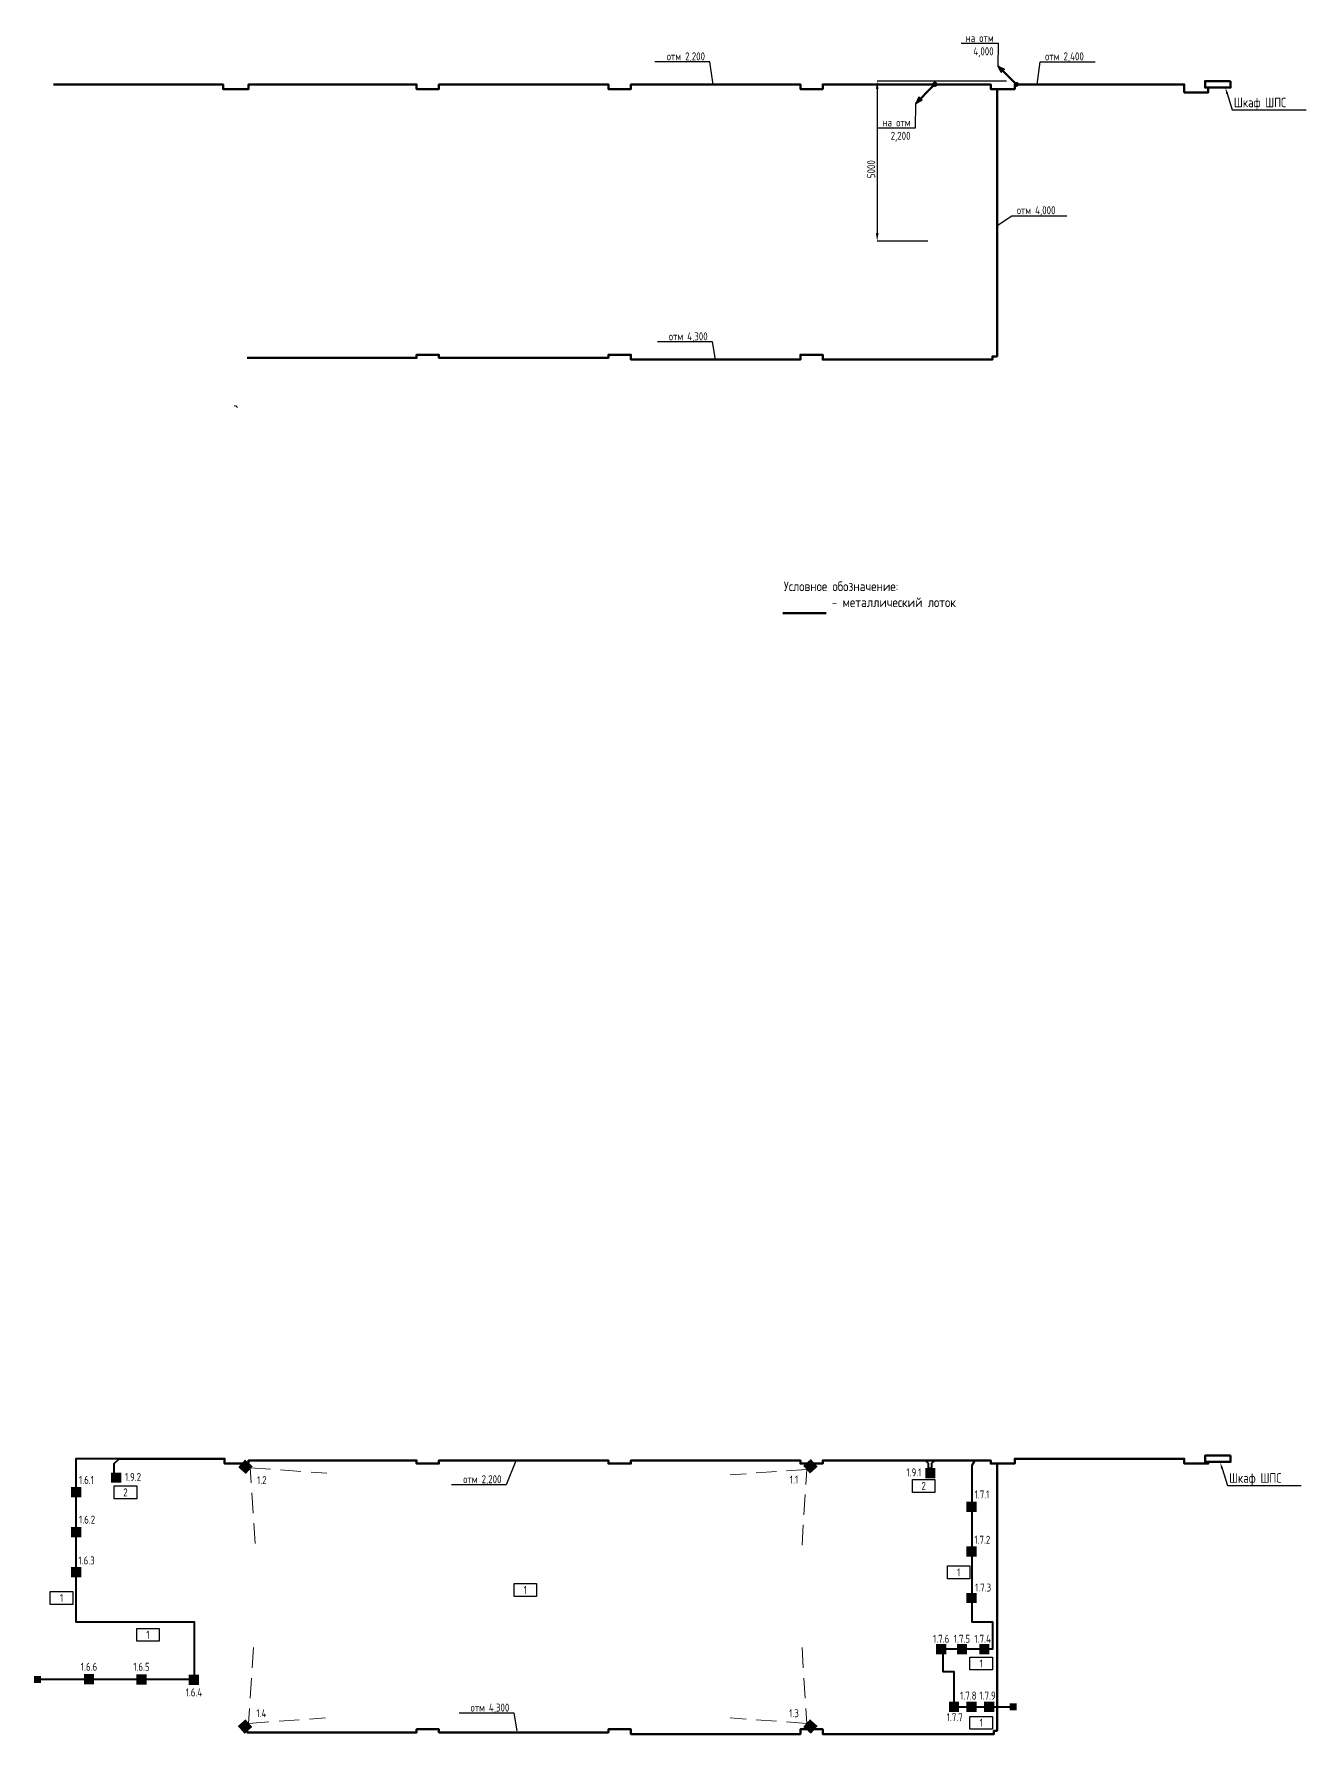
# Model space of a CAD drawing. Header units: millimetres. Extents: x -97100 to 319800, y -166950 to 107250.
# Drawn here: x 4290 to 44056, y 44750 to 97873 of the extents above; entities that cross this region are included whole.
import ezdxf
from ezdxf import colors
from ezdxf.entities.mleader import LeaderData, LeaderLine
from ezdxf.enums import TextEntityAlignment as Align
from ezdxf.math import Vec2, Vec3

# ---------------------------------------------------------------- set-up
doc = ezdxf.new("R2010")
doc.units = ezdxf.units.MM
doc.linetypes.add('DASHED2', pattern=[9.525, 6.35, -3.175])
for name, color, linetype, lineweight in [('0_ПОЖ_ИЗВ', 1, 'Continuous', 15), ('0_ПС', 1, 'Continuous', 15), ('5.5.2', 160, 'Continuous', 25)]:
    doc.layers.add(name, color=color, linetype=linetype, lineweight=lineweight)
doc.styles.add('ARIAL', font='arial.ttf', dxfattribs={"height": 250})
doc.styles.get("Standard").update_dxf_attribs({"font": 'GOST2304A.ttf'})
doc.styles.add('мой', font='GOST_Common.ttf', dxfattribs={"width": 0.9, "height": 3})
doc.linetypes.add('пути', pattern='A,3.81,[130,ltypeshp.shx,S=6.35,R=0,X=0,Y=0],3.81', length=7.62)
doc.dimstyles.new('ISO-25', dxfattribs={"dimtxt": 250, "dimasz": 250, "dimexe": 1.25, "dimexo": 62, "dimgap": 62, "dimtad": 1, "dimtxsty": 'Standard', "dimcen": 2.5, "dimadec": 0, "dimazin": 0, "dimtfac": 1, "dimtmove": 0, "dimatfit": 3, "dimfxl": 1, "dimarcsym": 0})

# ---------------------------------------------------------------- blocks, each defined once
blk = doc.blocks.new('ЗКПС')
at = {"color": 6, "linetype": 'Continuous', "lineweight": 30}
blk.add_lwpolyline([(0, 400), (700, 400), (700, 0), (0, 0)], close=True, dxfattribs=at)
blk.add_attdef('НОМЕР', text='', height=250, dxfattribs=at).set_placement((350, 200), align=Align.MIDDLE)
blk = doc.blocks.new('ИзвТепловой')
at = {"true_color": 0xffffff}
h = blk.add_hatch(color=7, dxfattribs=at)
h.dxf.hatch_style = 1
h.paths.add_polyline_path([(150, -150), (150, 150), (-150, 150), (-150, -150)])
at = {"color": 1, "linetype": 'Continuous', "lineweight": 50}
blk.add_circle((0, -50), 50, dxfattribs=at)
at = {"layer": '0_ПС', "const_width": 20}
for points in [[(-150, -150), (150, -150), (150, 150), (-150, 150), (-150, -150)], [(0, 0), (0, 100)]]:
    blk.add_lwpolyline(points, dxfattribs=at)
at = {"layer": '0_ПС', "color": 7, "lineweight": 30, "style": 'ARIAL'}
blk.add_attdef('1', text='', height=250, dxfattribs=at).set_placement((0, 325), align=Align.MIDDLE)
blk = doc.blocks.new('ИзвПламени')
at = {"true_color": 0xffffff}
h = blk.add_hatch(color=7, dxfattribs=at)
h.dxf.hatch_style = 1
h.paths.add_polyline_path([(150, -150), (150, 150), (-150, 150), (-150, -150)])
at = {"layer": '0_ПОЖ_ИЗВ', "const_width": 20}
for points in [[(-150, -150), (150, -150), (150, 150), (-150, 150), (-150, -150)], [(50, 100), (-50, 0), (50, -100), (50, -100)]]:
    blk.add_lwpolyline(points, dxfattribs=at)
at = {"color": 7, "lineweight": 30, "style": 'ARIAL'}
blk.add_attdef('1', text='', height=250, dxfattribs=at).set_placement((0, 325), align=Align.MIDDLE)
blk = doc.blocks.new('ИПР')
at = {"true_color": 0xffffff}
h = blk.add_hatch(color=7, dxfattribs=at)
h.dxf.hatch_style = 1
h.paths.add_polyline_path([(150, 150), (-150, 150), (-150, -150), (150, -150)])
at = {"color": 0, "const_width": 20}
for points in [[(-150, -150), (150, -150), (150, 150), (-150, 150), (-150, -150)], [(-100, 100), (0, 50), (100, 100)], [(0, 50), (0, -100)]]:
    blk.add_lwpolyline(points, dxfattribs=at)
at = {"color": 7, "lineweight": 30}
blk.add_attdef('1', text='', height=250, dxfattribs=at).set_placement((0, 300), align=Align.CENTER)
blk = doc.blocks.new('Устройство оконечное шлейфа')
at = {"linetype": 'Continuous', "lineweight": 30, "true_color": 0xffffff}
h = blk.add_hatch(color=7, dxfattribs=at)
h.dxf.hatch_style = 1
h.paths.add_polyline_path([(-100, 100), (-100, -100), (100, -100), (100, 100)])
at = {"const_width": 20}
for points in [[(-100, -100), (100, -100), (100, 100), (-100, 100), (-100, -100)], [(-50, 0), (50, 0), (50, 0)]]:
    blk.add_lwpolyline(points, dxfattribs=at)
blk = doc.blocks.new('*D78')
at = {"color": 0, "linetype": 'Continuous', "lineweight": -2, "transparency": 16777216}
for p, q in [((34688, 96400), (30649, 96400)), ((30650, 96150), (30650, 91650)), ((32238, 91400), (30649, 91400))]:
    blk.add_line(p, q, dxfattribs=at)
at = {"color": 0, "linetype": 'Continuous', "lineweight": 30, "transparency": 16777216}
for points in [[(30608, 96150), (30692, 96150), (30650, 96400)], [(30608, 91650), (30692, 91650), (30650, 91400)]]:
    blk.add_solid(points, dxfattribs=at)
at = {"layer": 'Defpoints', "color": 0, "linetype": 'Continuous', "lineweight": 30, "transparency": 16777216}
for p in [(34750, 96400), (30650, 91400), (32300, 91400)]:
    blk.add_point(p, dxfattribs=at)
at = {"color": 0, "linetype": 'Continuous', "lineweight": 15, "transparency": 16777216, "insert": (30463, 93650), "char_height": 250, "attachment_point": 5, "rotation": 90}
blk.add_mtext('5000', dxfattribs=at)
blk = doc.blocks.new('_None')
blk = doc.blocks.new('*U80')
at = {"lineweight": 30}
blk.add_hatch(color=0, dxfattribs=at).paths.add_polyline_path([(3.72, 4.73), (5.65, 5.65), (4.71, 3.71)])
h = blk.add_hatch(color=0, dxfattribs=at)
edge = h.paths.add_edge_path()
edge.add_arc((0, 0), 0.794, 0, 360)
at = {"color": 0, "lineweight": 60}
blk.add_line((0.54, 0.54), (5.65, 5.65), dxfattribs=at)
at = {"color": 0, "lineweight": 30}
for p, q in [((3.72, 4.73), (5.65, 5.65)), ((5.65, 5.65), (4.71, 3.71)), ((4.71, 3.71), (3.72, 4.73))]:
    blk.add_line(p, q, dxfattribs=at)
blk = doc.blocks.new('*U81')
at = {"lineweight": 30}
blk.add_hatch(color=0, dxfattribs=at).paths.add_polyline_path([(-4.73, 3.72), (-5.65, 5.65), (-3.71, 4.71)])
h = blk.add_hatch(color=0, dxfattribs=at)
edge = h.paths.add_edge_path()
edge.add_arc((0, 0), 0.794, 90, 450)
at = {"color": 0, "lineweight": 60}
blk.add_line((-0.54, 0.54), (-5.65, 5.65), dxfattribs=at)
at = {"color": 0, "lineweight": 30}
for p, q in [((-4.73, 3.72), (-5.65, 5.65)), ((-5.65, 5.65), (-3.71, 4.71)), ((-3.71, 4.71), (-4.73, 3.72))]:
    blk.add_line(p, q, dxfattribs=at)

msp = doc.modelspace()

# ---------------------------------------------------------------- linework, layer by layer
at = {"color": 5, "linetype": 'пути', "lineweight": 50, "ltscale": 20}
for points in [[(40998.99841, 96217.85254), (41001.00159, 96050), (40250, 96050), (40250, 96300), (34950, 96300), (34950, 96150), (34200, 96150), (34200, 96300), (28950, 96300), (28950, 96150), (28250, 96150), (28250, 96300), (22950, 96300), (22950, 96150), (22250, 96150), (22250, 96300), (16950, 96300), (16950, 96150), (16250, 96150), (16250, 96300), (11000, 96300), (11000, 96150), (10200, 96150), (10200, 96300), (4900, 96300)], [(10950, 87750), (16250, 87750), (16250, 87850), (16950, 87850), (16950, 87750), (22250, 87750), (22250, 87850), (22950, 87850), (22950, 87700), (28250, 87700), (28250, 87850), (28950, 87850), (28950, 87700), (34250, 87700), (34250, 87800), (34400, 87800), (34400, 96150)], [(29050, 79777.0002), (27700.00213, 79777.0002)]]:
    msp.add_lwpolyline(points, dxfattribs=at)
at = {"linetype": 'Continuous', "lineweight": 15}
msp.add_lwpolyline([(10550, 86250), (10600, 86250), (10650, 86200)], dxfattribs=at)
at = {"color": 1, "linetype": 'Continuous', "lineweight": 40}
for points in [[(6950, 53350), (5600, 53350), (5600, 48250), (9300, 48250), (9300, 46450), (4500, 46450)], [(6800, 52900), (6800, 53200), (6950, 53350)], [(32450, 53300), (32350, 53200), (32350, 53050), (32250, 53050), (32250, 53200), (32150, 53300)], [(33700, 53300), (33610.04809, 53144.19873), (33610.04809, 48250), (34250, 48250), (34250, 47400), (32700, 47400), (32700, 46700), (33050, 46700), (33050, 45600), (34800, 45600)]]:
    msp.add_lwpolyline(points, dxfattribs=at)
at = {"color": 1, "linetype": 'Continuous', "lineweight": 60}
for points in [[(41000, 53250), (41000, 53200), (40250, 53200), (40250, 53350), (34950, 53350), (34950, 53200), (34200, 53200), (34200, 53300), (28950, 53300), (28950, 53200), (28250, 53200), (28250, 53300), (22950, 53300), (22950, 53200), (22250, 53200), (22250, 53300), (16950, 53300), (16950, 53200), (16250, 53200), (16250, 53300), (11000, 53300), (11000, 53200), (10250, 53200), (10250, 53350), (6950, 53350)], [(10800, 44900), (10950, 44900), (10950, 44800), (16250, 44800), (16250, 44900), (16950, 44900), (16950, 44800), (22250, 44800), (22250, 44900), (22950, 44900), (22950, 44750), (28250, 44750), (28250, 44900), (28950, 44900), (28950, 44750), (34300, 44750), (34300, 44850), (34400, 44850), (34400, 53200)]]:
    msp.add_lwpolyline(points, dxfattribs=at)
at = {"layer": '0_ПС', "color": 7, "linetype": 'Continuous', "lineweight": 60}
for points in [[(41700, 96399.99563), (41700, 96199.99563), (40900.01986, 96199.99563), (40900.01986, 96399.99563)], [(41700, 53449.99563), (41700, 53249.99563), (40900.01986, 53249.99563), (40900.01986, 53449.99563)]]:
    msp.add_lwpolyline(points, close=True, dxfattribs=at)
at = {"layer": '5.5.2', "color": 1, "linetype": 'DASHED2', "lineweight": 13, "ltscale": 100}
for points in [[(11200, 50700), (11050.30494, 53067.13235), (13450, 52900)], [(28300, 50650), (28449.69506, 53017.13235), (26050, 52850)], [(11150, 47450), (11000.30494, 45082.86765), (13400, 45250)], [(28300, 47450), (28449.69506, 45082.86765), (26050, 45250)]]:
    msp.add_lwpolyline(points, dxfattribs=at)

# ---------------------------------------------------------------- block references
at = {"color": 7, "linetype": 'Continuous', "lineweight": 30, "xscale": 100, "yscale": 100, "zscale": 100}
msp.add_blockref('*U81', (35000, 96300), dxfattribs=at)
at = {"lineweight": 30, "xscale": -105.6000000000931, "yscale": 105.6000000000931, "zscale": 105.6000000000931, "rotation": 90}
msp.add_blockref('*U80', (32449.69227, 96300), dxfattribs=at)
at = {"color": 1, "linetype": 'Continuous', "lineweight": 40}
ref = msp.add_blockref('ИзвТепловой', (5609.99657, 52310.00055), dxfattribs=at)
ref.add_attrib('1', '1.6.1', dxfattribs={"layer": '0_ПС', "color": 7, "lineweight": 30, "height": 250}).set_placement((5931.05756, 52689.06358), align=Align.MIDDLE)
at = {"color": 6, "linetype": 'Continuous', "lineweight": 30}
for p, values in [((31750, 52300), {'НОМЕР': '2'}), ((6800, 52100), {'НОМЕР': '2'}), ((32850, 49600), {'НОМЕР': '1'}), ((19300, 49050), {'НОМЕР': '1'}), ((4800, 48800), {'НОМЕР': '1'}), ((7500, 47650), {'НОМЕР': '1'}), ((33550, 46750), {'НОМЕР': '1'}), ((33550, 44900), {'НОМЕР': '1'})]:
    msp.add_blockref('ЗКПС', p, dxfattribs=at).add_auto_attribs(values)
at = {"color": 1, "linetype": 'Continuous', "lineweight": 40}
ref = msp.add_blockref('ИзвТепловой', (33600, 51850), dxfattribs=at)
ref.add_attrib('1', '1.7.1', dxfattribs={"layer": '0_ПС', "color": 7, "lineweight": 30, "height": 250}).set_placement((33926.79492, 52236.60254), align=Align.MIDDLE)
ref = msp.add_blockref('ИзвТепловой', (5609.99657, 51060.00055), dxfattribs=at)
ref.add_attrib('1', '1.6.2', dxfattribs={"layer": '0_ПС', "color": 7, "lineweight": 30, "height": 250}).set_placement((5950, 51450), align=Align.MIDDLE)
ref = msp.add_blockref('ИзвТепловой', (33600, 50450), dxfattribs=at)
ref.add_attrib('1', '1.7.2', dxfattribs={"layer": '0_ПС', "color": 7, "lineweight": 30, "height": 250}).set_placement((33935.94555, 50820.75318), align=Align.MIDDLE)
ref = msp.add_blockref('ИзвТепловой', (5609.99657, 49810.00055), dxfattribs=at)
ref.add_attrib('1', '1.6.3', dxfattribs={"layer": '0_ПС', "color": 7, "lineweight": 30, "height": 250}).set_placement((5934.35441, 50172.90105), align=Align.MIDDLE)
ref = msp.add_blockref('ИзвТепловой', (33600, 49000), dxfattribs=at)
ref.add_attrib('1', '1.7.3', dxfattribs={"layer": '0_ПС', "color": 7, "lineweight": 30, "height": 250}).set_placement((33960.94555, 49327.45191), align=Align.MIDDLE)
ref = msp.add_blockref('ИзвТепловой', (32650, 47400), dxfattribs=at)
ref.add_attrib('1', '1.7.6', dxfattribs={"layer": '0_ПС', "color": 7, "lineweight": 30, "height": 250}).set_placement((32650, 47725), align=Align.MIDDLE)
ref = msp.add_blockref('ИзвТепловой', (33300, 47400), dxfattribs=at)
ref.add_attrib('1', '1.7.5', dxfattribs={"layer": '0_ПС', "color": 7, "lineweight": 30, "height": 250}).set_placement((33300, 47725), align=Align.MIDDLE)
ref = msp.add_blockref('ИзвТепловой', (34000, 47400), dxfattribs=at)
ref.add_attrib('1', '1.7.4', dxfattribs={"layer": '0_ПС', "color": 7, "lineweight": 30, "height": 250}).set_placement((33947.32143, 47725), align=Align.MIDDLE)
ref = msp.add_blockref('ИзвТепловой', (6009.99657, 46460.00055), dxfattribs=at)
ref.add_attrib('1', '1.6.6', dxfattribs={"layer": '0_ПС', "color": 7, "lineweight": 30, "height": 250}).set_placement((6009.99657, 46850), align=Align.MIDDLE)
ref = msp.add_blockref('ИзвТепловой', (7650, 46450), dxfattribs=at)
ref.add_attrib('1', '1.6.5', dxfattribs={"layer": '0_ПС', "color": 7, "lineweight": 30, "height": 250}).set_placement((7650, 46850), align=Align.MIDDLE)
ref = msp.add_blockref('ИзвТепловой', (9290.00343, 46439.99945), dxfattribs=at)
ref.add_attrib('1', '1.6.4', dxfattribs={"layer": '0_ПС', "color": 7, "lineweight": 30, "height": 250}).set_placement((9290.00343, 46050), align=Align.MIDDLE)
ref = msp.add_blockref('ИзвТепловой', (33050, 45600), dxfattribs=at)
ref.add_attrib('1', '1.7.7', dxfattribs={"layer": '0_ПС', "color": 7, "lineweight": 30, "height": 250}).set_placement((33074.10714, 45275), align=Align.MIDDLE)
ref = msp.add_blockref('ИзвТепловой', (33600, 45600), dxfattribs=at)
ref.add_attrib('1', '1.7.8', dxfattribs={"layer": '0_ПС', "color": 7, "lineweight": 30, "height": 250}).set_placement((33500, 45950), align=Align.MIDDLE)
ref = msp.add_blockref('ИзвТепловой', (34150, 45600), dxfattribs=at)
ref.add_attrib('1', '1.7.9', dxfattribs={"layer": '0_ПС', "color": 7, "lineweight": 30, "height": 250}).set_placement((34100, 45950), align=Align.MIDDLE)
at = {"layer": '0_ПОЖ_ИЗВ', "color": 1}
ref = msp.add_blockref('ИПР', (6860.00098, 52759.99985), dxfattribs=at)
ref.add_attrib('1', '1.9.2', dxfattribs={"color": 7, "lineweight": 30, "height": 250}).set_placement((7385.70508, 52658.25318), align=Align.CENTER)
ref = msp.add_blockref('ИПР', (32309.99949, 52904.4712), dxfattribs=at)
ref.add_attrib('1', '1.9.1', dxfattribs={"color": 7, "lineweight": 30, "height": 250}).set_placement((31797.32143, 52800), align=Align.CENTER)
at = {"layer": '0_ПОЖ_ИЗВ', "color": 7}
for p in [(4400, 46450), (34900, 45600)]:
    msp.add_blockref('Устройство оконечное шлейфа', p, dxfattribs=at)
at = {"layer": '5.5.2', "color": 5, "linetype": 'Continuous', "lineweight": 50}
ref = msp.add_blockref('ИзвПламени', (10900, 53100), dxfattribs=dict(at, xscale=-1, rotation=138.3664606634299))
ref.add_attrib('1', '1.2', dxfattribs={"layer": '0_ПС', "color": 7, "lineweight": 30, "height": 250}).set_placement((11412.62953, 52683.21819), align=Align.MIDDLE)
ref = msp.add_blockref('ИзвПламени', (28562.62953, 53116.78181), dxfattribs=dict(at, rotation=221.6335393365702))
ref.add_attrib('1', '1.1', dxfattribs={"layer": '0_ПС', "color": 7, "lineweight": 30, "height": 250}).set_placement((28050, 52700), align=Align.MIDDLE)
ref = msp.add_blockref('ИзвПламени', (10887.37047, 44983.21819), dxfattribs=dict(at, rotation=41.63353933657012))
ref.add_attrib('1', '1.4', dxfattribs={"layer": '0_ПС', "color": 7, "lineweight": 30, "height": 250}).set_placement((11400, 45400), align=Align.MIDDLE)
ref = msp.add_blockref('ИзвПламени', (28562.62953, 44983.21819), dxfattribs=dict(at, xscale=-1, rotation=318.3664606634298))
ref.add_attrib('1', '1.3', dxfattribs={"layer": '0_ПС', "color": 7, "lineweight": 30, "height": 250}).set_placement((28050, 45400), align=Align.MIDDLE)

# ---------------------------------------------------------------- texts
at = {"linetype": 'Continuous', "lineweight": 50, "insert": (27430.78224, 80764.09742), "char_height": 300, "width": 6181.5534187, "attachment_point": 1, "style": 'мой'}
msp.add_mtext('\\pi-900,l1200,t900;Условное обозначение:\\P\\pi600;- металлический лоток {\\H1.8333x; }', dxfattribs=at)

# ---------------------------------------------------------------- dimensions: what is measured, and where the dimension line sits
at = {"linetype": 'Continuous', "lineweight": 15}
dim = msp.add_linear_dim(base=(30650, 91400), p1=(34750, 96400), p2=(32300, 91400), angle=90, dimstyle='ISO-25', dxfattribs=at)
dim.commit()
dim.dimension.update_dxf_attribs({"geometry": '*D78', "text_midpoint": (30650, 93650), "dimtype": 160})

# ---------------------------------------------------------------- leaders
at = {"color": 7, "linetype": 'Continuous', "lineweight": 13}
ml = msp.add_multileader_mtext('Standard', dxfattribs=at)
ml.set_content('на отм \\P4,000', color=7)
ml.set_leader_properties()
ml.set_arrow_properties(name='NONE')
ml.build(insert=Vec2(0, 0))
ml.multileader.update_dxf_attribs({"text_left_attachment_type": 6, "text_right_attachment_type": 6, "dogleg_length": 0.36, "arrow_head_size": 200})
ctx = ml.context
ctx.base_point, ctx.char_height, ctx.arrow_head_size, ctx.landing_gap_size, ctx.plane_origin = Vec3(33423.53706, 97573.46974), 250, 200, 9, Vec3(29330.16196, 92423.5335)
ctx.left_attachment, ctx.right_attachment, ctx.text_align_type = 6, 6, 2
notes = []
notes.append((ctx, [(1, (1, 1, 0), (34440.01538, 97573.46974), (-1, 0), 141.33546, [(0, [(34435.38376, 96864.89744)], 0, [])])]))
ctx.mtext.insert, ctx.mtext.width, ctx.mtext.alignment, ctx.mtext.flow_direction = Vec3(34289.67992, 97873.46974), 999.7789676, 3, 5
ml = msp.add_multileader_mtext('Standard', dxfattribs=at)
ml.set_content('отм 2,200', color=7)
ml.set_leader_properties()
ml.set_arrow_properties(name='NONE')
ml.build(insert=Vec2(0, 0))
ml.multileader.update_dxf_attribs({"text_left_attachment_type": 6, "text_right_attachment_type": 6, "dogleg_length": 0.36, "arrow_head_size": 200})
ctx = ml.context
ctx.base_point, ctx.char_height, ctx.arrow_head_size, ctx.landing_gap_size, ctx.plane_origin = Vec3(23972.40492, 97000), 250, 200, 9, Vec3(21030.00303, 91543.43072)
ctx.left_attachment, ctx.right_attachment, ctx.text_align_type = 6, 6, 2
notes.append((ctx, [(1, (1, 1, 0), (25417.63323, 97000), (-1, 0), 141.33546, [(0, [(25517.29778, 96300)], 0, [])])]))
ctx.mtext.insert, ctx.mtext.width, ctx.mtext.alignment, ctx.mtext.flow_direction = Vec3(25267.29778, 97300), 1550, 3, 5
ml = msp.add_multileader_mtext('Standard', dxfattribs=at)
ml.set_content('отм 2,400', color=7)
ml.set_leader_properties()
ml.set_arrow_properties(name='NONE')
ml.build(insert=Vec2(0, 0))
ml.multileader.update_dxf_attribs({"text_left_attachment_type": 6, "text_right_attachment_type": 6, "dogleg_length": 0.36, "arrow_head_size": 200})
ctx = ml.context
ctx.base_point, ctx.char_height, ctx.arrow_head_size, ctx.landing_gap_size, ctx.plane_origin = Vec3(35891, 97000), 250, 200, 9, Vec3(33204.88526, 91643.43072)
ctx.left_attachment, ctx.right_attachment = 6, 6
notes.append((ctx, [(0, (1, 1, 0), (35749.66454, 97000), (1, 0), 141.33546, [(0, [(35650, 96300)], 0, [])])]))
ctx.mtext.insert, ctx.mtext.width, ctx.mtext.flow_direction = Vec3(35900, 97300), 1550, 5
ml = msp.add_multileader_mtext('Standard', dxfattribs=at)
ml.set_content('на отм \\P2,200', color=7)
ml.set_leader_properties()
ml.set_arrow_properties(name='NONE')
ml.build(insert=Vec2(0, 0))
ml.multileader.update_dxf_attribs({"text_left_attachment_type": 6, "text_right_attachment_type": 6, "dogleg_length": 0.36, "arrow_head_size": 200})
ctx = ml.context
ctx.base_point, ctx.char_height, ctx.arrow_head_size, ctx.landing_gap_size, ctx.plane_origin = Vec3(30824.70651, 94934.15064), 250, 200, 9, Vec3(26763.60554, 89784.21439)
ctx.left_attachment, ctx.right_attachment, ctx.text_align_type = 6, 6, 2
notes.append((ctx, [(1, (1, 1, 0), (31841.18482, 94934.15064), (-1, 0), 141.33546, [(0, [(31850, 95700)], 0, [])])]))
ctx.mtext.insert, ctx.mtext.width, ctx.mtext.alignment, ctx.mtext.flow_direction = Vec3(31690.84936, 95234.15064), 999.7789676, 3, 5
ml = msp.add_multileader_mtext('Standard', dxfattribs=at)
ml.set_content('отм 4,000', color=7)
ml.set_leader_properties()
ml.set_arrow_properties(name='NONE')
ml.build(insert=Vec2(0, 0))
ml.multileader.update_dxf_attribs({"text_left_attachment_type": 6, "text_right_attachment_type": 6, "dogleg_length": 0.36, "arrow_head_size": 200})
ctx = ml.context
ctx.base_point, ctx.char_height, ctx.arrow_head_size, ctx.landing_gap_size, ctx.plane_origin = Vec3(35005.10714, 92190.77529), 250, 200, 9, Vec3(32062.70526, 86884.20602)
ctx.left_attachment, ctx.right_attachment = 6, 6
notes.append((ctx, [(0, (1, 1, 0), (34863.77168, 92190.77529), (1, 0), 141.33546, [(0, [(34400, 91890.77529)], 0, [])])]))
ctx.mtext.insert, ctx.mtext.width, ctx.mtext.flow_direction = Vec3(35014.10714, 92490.77529), 1550, 5
ml = msp.add_multileader_mtext('Standard', dxfattribs=at)
ml.set_content('отм 4,300', color=7)
ml.set_leader_properties()
ml.set_arrow_properties(name='NONE')
ml.build(insert=Vec2(0, 0))
ml.multileader.update_dxf_attribs({"text_left_attachment_type": 6, "text_right_attachment_type": 6, "dogleg_length": 0.36, "arrow_head_size": 200})
ctx = ml.context
ctx.base_point, ctx.char_height, ctx.arrow_head_size, ctx.landing_gap_size, ctx.plane_origin = Vec3(24072.96429, 88250), 250, 200, 9, Vec3(21112.70526, 82943.43072)
ctx.left_attachment, ctx.right_attachment, ctx.text_align_type = 6, 6, 2
notes.append((ctx, [(1, (1, 1, 0), (25500.33546, 88250), (-1, 0), 141.33546, [(0, [(25600, 87700)], 0, [])])]))
ctx.mtext.insert, ctx.mtext.width, ctx.mtext.alignment, ctx.mtext.flow_direction = Vec3(25350, 88550), 1550, 3, 5
ml = msp.add_multileader_mtext('Standard', dxfattribs=at)
ml.set_content('отм 2,200', color=7)
ml.set_leader_properties()
ml.set_arrow_properties(name='NONE')
ml.build(insert=Vec2(0, 0))
ml.multileader.update_dxf_attribs({"text_left_attachment_type": 6, "text_right_attachment_type": 6, "dogleg_length": 0.36, "arrow_head_size": 200})
ctx = ml.context
ctx.base_point, ctx.char_height, ctx.arrow_head_size, ctx.landing_gap_size, ctx.plane_origin = Vec3(17608.31845, 52536.57767), 250, 200, 9, Vec3(14833.5498, 47030.00839)
ctx.left_attachment, ctx.right_attachment, ctx.text_align_type = 6, 6, 2
notes.append((ctx, [(1, (1, 1, 0), (19053.54676, 52536.57767), (-1, 0), 141.33546, [(0, [(19350.67073, 53288.23815)], 0, [])])]))
ctx.mtext.insert, ctx.mtext.width, ctx.mtext.alignment, ctx.mtext.flow_direction = Vec3(18903.2113, 52836.57767), 1550, 3, 5
ml = msp.add_multileader_mtext('Standard', dxfattribs=at)
ml.set_content('отм 4,300', color=7)
ml.set_leader_properties()
ml.set_arrow_properties(name='NONE')
ml.build(insert=Vec2(0, 0))
ml.multileader.update_dxf_attribs({"text_left_attachment_type": 6, "text_right_attachment_type": 6, "dogleg_length": 0.36, "arrow_head_size": 200})
ctx = ml.context
ctx.base_point, ctx.char_height, ctx.arrow_head_size, ctx.landing_gap_size, ctx.plane_origin = Vec3(17872.96429, 45400), 250, 200, 9, Vec3(14162.70526, 39993.43072)
ctx.left_attachment, ctx.right_attachment, ctx.text_align_type = 6, 6, 2
notes.append((ctx, [(1, (1, 1, 0), (19300.33546, 45400), (-1, 0), 141.33546, [(0, [(19400, 44850)], 0, [])])]))
ctx.mtext.insert, ctx.mtext.width, ctx.mtext.alignment, ctx.mtext.flow_direction = Vec3(19150, 45700), 1550, 3, 5
at = {"layer": '0_ПС', "color": 7, "linetype": 'Continuous', "lineweight": 13}
ml = msp.add_multileader_mtext('Standard', dxfattribs=at)
ml.set_content('Шкаф ШПС', color=7)
ml.set_leader_properties()
ml.build(insert=Vec2(0, 0))
ml.multileader.update_dxf_attribs({"text_left_attachment_type": 6, "text_right_attachment_type": 6, "dogleg_length": 2, "arrow_head_size": 200})
ctx = ml.context
ctx.base_point, ctx.char_height, ctx.arrow_head_size, ctx.landing_gap_size, ctx.plane_origin = Vec3(41801.09, 95500), 300, 200, 0.09, Vec3(39324.99998, 100947.99999)
ctx.left_attachment, ctx.right_attachment = 6, 6
notes.append((ctx, [(0, (1, 1, 0), (41750, 95500), (1, 0), 51.09, [(0, [(41532.56945, 96199.99563)], 0, [])])]))
ctx.mtext.insert, ctx.mtext.flow_direction = Vec3(41801.18, 95885.5), 5
ml = msp.add_multileader_mtext('Standard', dxfattribs=at)
ml.set_content('Шкаф ШПС', color=7)
ml.set_leader_properties()
ml.build(insert=Vec2(0, 0))
ml.multileader.update_dxf_attribs({"text_left_attachment_type": 6, "text_right_attachment_type": 6, "dogleg_length": 2, "arrow_head_size": 200})
ctx = ml.context
ctx.base_point, ctx.char_height, ctx.arrow_head_size, ctx.landing_gap_size, ctx.plane_origin = Vec3(41650, 52514.40799), 300, 200, 0.09, Vec3(39324.99998, 57997.99999)
ctx.left_attachment, ctx.right_attachment = 6, 6
notes.append((ctx, [(0, (1, 1, 0), (41598.91, 52514.40799), (1, 0), 51.09, [(0, [(41374.10254, 53235.04809)], 0, [])])]))
ctx.mtext.insert, ctx.mtext.flow_direction = Vec3(41650.09, 52899.90799), 5
for ctx, leaders in notes:
    for number, flags, end, landing, length, lines in leaders:
        leader = LeaderData()
        leader.index, (leader.has_last_leader_line, leader.has_dogleg_vector, leader.attachment_direction) = number, flags
        leader.last_leader_point, leader.dogleg_vector, leader.dogleg_length = Vec3(end), Vec3(landing), length
        for number, points, colour, breaks in lines:
            line = LeaderLine()
            line.index, line.vertices, line.color, line.breaks = number, Vec3.list(points), colors.encode_raw_color(colour), breaks
            leader.lines.append(line)
        ctx.leaders.append(leader)

doc.saveas('drawing.dxf')
